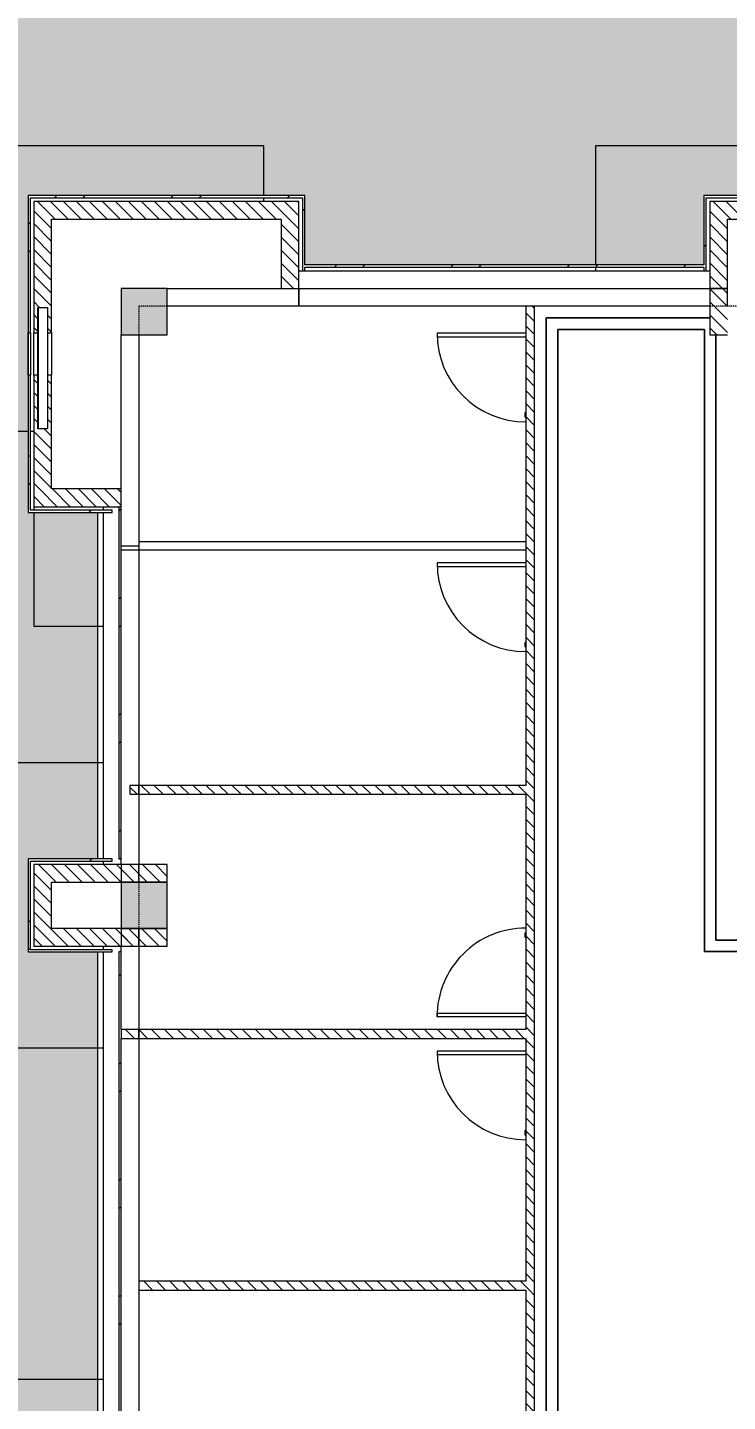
# Model space of a CAD drawing. Header units: millimetres. Extents: x -106145 to 154907, y -84585 to 152038.
# Drawn here: x 24177 to 33249, y 75300 to 93120 of the extents above; entities that cross this region are included whole.
import ezdxf

# ---------------------------------------------------------------- set-up
doc = ezdxf.new("R2010")
doc.units = ezdxf.units.MM
doc.linetypes.add('Cut Out Line _2_', pattern=[2, 1, -1])
for name, color, linetype, lineweight in [('A-ANNO-DIMS', 7, 'Continuous', 9), ('A-ANNO-DIMS-300', 7, 'Continuous', 9), ('A-DETL-MBND', 7, 'Continuous', 5), ('A-DOOR', 7, 'Continuous', 5), ('A-FLOR', 7, 'Continuous', 5), ('A-FLOR-PATT', 7, 'Continuous', 5), ('A-GLAZ', 7, 'Continuous', 5), ('A-WALL', 7, 'Continuous', 5), ('A-WALL-PATT', 7, 'Continuous', 5), ('S-COLS', 7, 'Continuous', 5)]:
    doc.layers.add(name, color=color, linetype=linetype, lineweight=lineweight)
doc.layers.add('A-DETL', color=7, linetype='Continuous', lineweight=5, true_color=0x00a600)
doc.styles.add('RomanS', font='romans__.ttf', dxfattribs={"width": 0.8, "height": 1200})
doc.dimstyles.new('Diagonal_-_4_mm_RomanS', dxfattribs={"dimscale": 304.8, "dimtxt": 1219.023462, "dimasz": 1.476378, "dimexe": 0.984252, "dimexo": 0.0625, "dimgap": 0.19685, "dimtad": 1, "dimdec": 0, "dimzin": 0, "dimdsep": 46, "dimtxsty": 'RomanS', "dimblk1": 'OBLIQUE', "dimblk2": 'OBLIQUE', "dimsah": 1, "dimcen": 0.09, "dimdle": 2.362205, "dimazin": 0, "dimtfac": 1, "dimtdec": 4, "dimtix": 1, "dimtmove": 0, "dimatfit": 3, "dimfxl": 2.362205, "dimfxlon": 1, "dimtvp": 1, "dimtolj": 1, "dimtzin": 0, "dimarcsym": 2})
pattern_1 = [(315, (0, 0), (84.18955, 84.18955), [])]
pattern_2 = [(45, (0, 0), (-754.342, 754.342), []), (45, (0, 1143), (-754.342, 754.342), [])]

# ---------------------------------------------------------------- blocks, each defined once
blk = doc.blocks.new('M_Door-Passage-Small Slit Vision Panel_Type B - 1_25_Type B-13938695-Site Plan -MAIN')
at = {"layer": 'A-DOOR', "color": 254, "lineweight": 9, "true_color": 0xdddddd}
for p, q in [((575, 1213.85), (530, 1213.85)), ((530, 1213.85), (530, 63.85)), ((575, 63.85), (575, 1213.85))]:
    blk.add_line(p, q, dxfattribs=at)
at = {"layer": 'A-DOOR', "color": 254, "true_color": 0xdddddd}
for p, q in [((-514.125, 71.85), (-514.125, 63.85)), ((-514.125, 71.85), (-454.125, 71.85)), ((-454.125, 63.85), (-454.125, 71.85))]:
    blk.add_line(p, q, dxfattribs=at)
blk.add_arc((575, 63.85), 1150, 90, 180, dxfattribs=at)
blk = doc.blocks.new('M_Door-Passage-Small Slit Vision Panel_Type B - 1_25_Type B-13938696-Site Plan -MAIN')
at = {"layer": 'A-DOOR', "color": 254, "true_color": 0xdddddd}
for p, q in [((-514.125, -63.85), (-514.125, -71.85)), ((-454.125, -71.85), (-514.125, -71.85)), ((-454.125, -71.85), (-454.125, -63.85))]:
    blk.add_line(p, q, dxfattribs=at)
at = {"layer": 'A-DOOR', "color": 254, "lineweight": 9, "true_color": 0xdddddd}
for p, q in [((530, -1213.85), (530, -63.85)), ((575, -63.85), (575, -1213.85)), ((575, -1213.85), (530, -1213.85))]:
    blk.add_line(p, q, dxfattribs=at)
at = {"layer": 'A-DOOR', "color": 254, "true_color": 0xdddddd}
blk.add_arc((575, -63.85), 1150, 180, 270, dxfattribs=at)
blk = doc.blocks.new('Louver_window_family_object_4856 - Louver_window_550 _ 9925-11737570-Site Plan -MAIN')
at = {"layer": 'A-GLAZ', "color": 253, "true_color": 0xaaaaaa}
for p, q in [((-605, -60), (-605, 63)), ((-605, 63), (970, 63)), ((970, 63), (970, -60)), ((-605, -63), (-605, -60)), ((-605, -60), (970, -60)), ((970, -63), (-605, -63)), ((970, -60), (970, -63))]:
    blk.add_line(p, q, dxfattribs=at)
blk = doc.blocks.new('2022_11_09_AB BLOCKFACADE WITH CONTINOUS WINDOW_rvt-1-Site Plan -MAIN')
at = {"layer": 'A-WALL-PATT', "true_color": 0xd4d4d4}
h = blk.add_hatch(dxfattribs=at)
h.set_pattern_fill('FP_20', color=254, style=0, pattern_type=2)
h.set_pattern_definition(pattern_2)
h.paths.add_polyline_path([(27769, 90910), (27769, 90940), (24184, 90940), (24184, 90910), (27739, 90910)], flags=0)
h = blk.add_hatch(dxfattribs=at)
h.set_pattern_fill('FP_20', color=254, style=0, pattern_type=2)
h.set_pattern_definition(pattern_2)
h.paths.add_polyline_path([(24214, 86830), (24214, 88610), (24184, 88610), (24184, 86830)], flags=0)
h.paths.add_polyline_path([(24184, 89160), (24214, 89160), (24214, 90910), (24184, 90910), (24184, 89346)], flags=0)
h = blk.add_hatch(dxfattribs=at)
h.set_pattern_fill('FP_20', color=254, style=0, pattern_type=2)
h.set_pattern_definition(pattern_2)
h.paths.add_polyline_path([(27769, 89965), (27769, 90910), (27739, 90910), (27739, 89965)], flags=0)
h = blk.add_hatch(dxfattribs=at)
h.set_pattern_fill('FP_20', color=254, style=0, pattern_type=2)
h.set_pattern_definition(pattern_2)
h.paths.add_polyline_path([(32944, 89965), (32974, 89965), (32974, 90940), (32944, 90940), (32944, 90010)], flags=0)
h = blk.add_hatch(dxfattribs=at)
h.set_pattern_fill('FP_20', color=254, style=0, pattern_type=2)
h.set_pattern_definition(pattern_2)
h.paths.add_polyline_path([(34154, 90910), (34154, 90940), (32974, 90940), (32974, 90910), (34124, 90910)], flags=0)
at = {"layer": 'A-WALL-PATT', "true_color": 0xeaeaea}
h = blk.add_hatch(dxfattribs=at)
h.set_pattern_fill('FP_19', color=254, style=0, pattern_type=2)
h.set_pattern_definition(pattern_1)
h.paths.add_polyline_path([(27464, 90635), (27694, 90635), (27694, 90865), (24259, 90865), (24259, 90635), (26062, 90635)], flags=0)
h = blk.add_hatch(dxfattribs=at)
h.set_pattern_fill('FP_19', color=254, style=0, pattern_type=2)
h.set_pattern_definition(pattern_1)
h.paths.add_polyline_path([(34079, 90635), (34079, 90865), (33019, 90865), (33019, 90635), (33849, 90635)], flags=0)
h = blk.add_hatch(dxfattribs=at)
h.set_pattern_fill('FP_19', color=254, style=0, pattern_type=2)
h.set_pattern_definition(pattern_1)
h.paths.add_polyline_path([(24489, 87135), (24487, 88610), (24437, 88610), (24437, 87915), (24311, 87915), (24311, 88610), (24259, 88610), (24259, 87135)], flags=0)
h.paths.add_polyline_path([(24290, 89160), (24311, 89160), (24314, 89490), (24437, 89490), (24437, 89160), (24489, 89160), (24489, 90635), (24259, 90635), (24259, 89160)], flags=0)
h = blk.add_hatch(dxfattribs=at)
h.set_pattern_fill('FP_19', color=254, style=0, pattern_type=2)
h.set_pattern_definition(pattern_1)
h.paths.add_polyline_path([(27694, 89735), (27694, 90635), (27464, 90635), (27464, 89735)], flags=0)
h = blk.add_hatch(dxfattribs=at)
h.set_pattern_fill('FP_19', color=254, style=0, pattern_type=2)
h.set_pattern_definition(pattern_1)
h.paths.add_polyline_path([(33019, 89735), (33249, 89735), (33249, 90635), (33019, 90635)], flags=0)
at = {"layer": 'A-WALL-PATT', "true_color": 0xd4d4d4}
h = blk.add_hatch(dxfattribs=at)
h.set_pattern_fill('FP_20', color=254, style=0, pattern_type=2)
h.set_pattern_definition(pattern_2)
h.paths.add_polyline_path([(32363, 90010), (32944, 90010), (32944, 90040), (27769, 90040), (27769, 90010), (28162, 90010)], flags=0)
at = {"layer": 'A-WALL-PATT', "true_color": 0xeaeaea}
h = blk.add_hatch(dxfattribs=at)
h.set_pattern_fill('FP_19', color=254, style=0, pattern_type=2)
h.set_pattern_definition(pattern_1)
h.paths.add_polyline_path([(33019, 89505), (33249, 89505), (33249, 89735), (33019, 89735)], flags=0)
h = blk.add_hatch(dxfattribs=at)
h.set_pattern_fill('FP_19', color=254, style=0, pattern_type=2)
h.set_pattern_definition(pattern_1)
h.paths.add_polyline_path([(30634, 76745), (30749, 76745), (30749, 89505), (30634, 89505), (30634, 76860)], flags=0)
h = blk.add_hatch(dxfattribs=at)
h.set_pattern_fill('FP_19', color=254, style=0, pattern_type=2)
h.set_pattern_definition(pattern_1)
h.paths.add_polyline_path([(33019, 89135), (33249, 89135), (33249, 89505), (33019, 89505), (33019, 89346)], flags=0)
h = blk.add_hatch(dxfattribs=at)
h.set_pattern_fill('FP_19', color=254, style=0, pattern_type=2)
h.set_pattern_definition(pattern_1)
h.paths.add_polyline_path([(25389, 86905), (25389, 87135), (24259, 87135), (24259, 86905), (25359, 86905)], flags=0)
at = {"layer": 'A-WALL-PATT', "true_color": 0xd4d4d4}
h = blk.add_hatch(dxfattribs=at)
h.set_pattern_fill('FP_20', color=254, style=0, pattern_type=2)
h.set_pattern_definition(pattern_2)
h.paths.add_polyline_path([(24214, 86830), (25274, 86830), (25274, 86860), (24214, 86860)], flags=0)
h = blk.add_hatch(dxfattribs=at)
h.set_pattern_fill('FP_20', color=254, style=0, pattern_type=2)
h.set_pattern_definition(pattern_2)
h.paths.add_polyline_path([(25359, 82340), (25389, 82340), (25389, 86905), (25359, 86905), (25359, 83814)], flags=0)
at = {"layer": 'A-WALL-PATT', "true_color": 0xeaeaea}
h = blk.add_hatch(dxfattribs=at)
h.set_pattern_fill('FP_19', color=254, style=0, pattern_type=2)
h.set_pattern_definition(pattern_1)
h.paths.add_polyline_path([(25504, 83175), (25619, 83175), (25619, 83290), (25504, 83290)], flags=0)
h = blk.add_hatch(dxfattribs=at)
h.set_pattern_fill('FP_19', color=254, style=0, pattern_type=2)
h.set_pattern_definition(pattern_1)
h.paths.add_polyline_path([(30634, 83175), (30634, 83290), (25619, 83290), (25619, 83175), (28162, 83175)], flags=0)
at = {"layer": 'A-WALL-PATT', "true_color": 0xd4d4d4}
h = blk.add_hatch(dxfattribs=at)
h.set_pattern_fill('FP_20', color=254, style=0, pattern_type=2)
h.set_pattern_definition(pattern_2)
h.paths.add_polyline_path([(24184, 81130), (24214, 81130), (24214, 82340), (24184, 82340), (24184, 81970)], flags=0)
h = blk.add_hatch(dxfattribs=at)
h.set_pattern_fill('FP_20', color=254, style=0, pattern_type=2)
h.set_pattern_definition(pattern_2)
h.paths.add_polyline_path([(24214, 82310), (25274, 82310), (25274, 82340), (24214, 82340)], flags=0)
at = {"layer": 'A-WALL-PATT', "true_color": 0xeaeaea}
h = blk.add_hatch(dxfattribs=at)
h.set_pattern_fill('FP_19', color=254, style=0, pattern_type=2)
h.set_pattern_definition(pattern_1)
h.paths.add_polyline_path([(24259, 81205), (24489, 81205), (24489, 82265), (24259, 82265), (24259, 81970)], flags=0)
h = blk.add_hatch(dxfattribs=at)
h.set_pattern_fill('FP_19', color=254, style=0, pattern_type=2)
h.set_pattern_definition(pattern_1)
h.paths.add_polyline_path([(24489, 82035), (25274, 82035), (25274, 82265), (24489, 82265)], flags=0)
h = blk.add_hatch(dxfattribs=at)
h.set_pattern_fill('FP_19', color=254, style=0, pattern_type=2)
h.set_pattern_definition(pattern_1)
h.paths.add_polyline_path([(25619, 82035), (25989, 82035), (25989, 82265), (25274, 82265), (25274, 82035)], flags=0)
h = blk.add_hatch(dxfattribs=at)
h.set_pattern_fill('FP_19', color=254, style=0, pattern_type=2)
h.set_pattern_definition(pattern_1)
h.paths.add_polyline_path([(25389, 82035), (25619, 82035), (25619, 82265), (25389, 82265)], flags=0)
h = blk.add_hatch(dxfattribs=at)
h.set_pattern_fill('FP_19', color=254, style=0, pattern_type=2)
h.set_pattern_definition(pattern_1)
h.paths.add_polyline_path([(25619, 81205), (25619, 81435), (24489, 81435), (24489, 81205)], flags=0)
h = blk.add_hatch(dxfattribs=at)
h.set_pattern_fill('FP_19', color=254, style=0, pattern_type=2)
h.set_pattern_definition(pattern_1)
h.paths.add_polyline_path([(25389, 81205), (25619, 81205), (25619, 81435), (25389, 81435)], flags=0)
h = blk.add_hatch(dxfattribs=at)
h.set_pattern_fill('FP_19', color=254, style=0, pattern_type=2)
h.set_pattern_definition(pattern_1)
h.paths.add_polyline_path([(25619, 81205), (25989, 81205), (25989, 81435), (25619, 81435), (25619, 81205)], flags=0)
at = {"layer": 'A-WALL-PATT', "true_color": 0xd4d4d4}
h = blk.add_hatch(dxfattribs=at)
h.set_pattern_fill('FP_20', color=254, style=0, pattern_type=2)
h.set_pattern_definition(pattern_2)
h.paths.add_polyline_path([(25389, 72010), (25389, 81130), (25359, 81130), (25359, 72010)], flags=0)
at = {"layer": 'A-WALL-PATT', "true_color": 0xeaeaea}
h = blk.add_hatch(dxfattribs=at)
h.set_pattern_fill('FP_19', color=254, style=0, pattern_type=2)
h.set_pattern_definition(pattern_1)
h.paths.add_polyline_path([(25389, 80010), (25619, 80010), (25619, 80125), (25389, 80125)], flags=0)
h = blk.add_hatch(dxfattribs=at)
h.set_pattern_fill('FP_19', color=254, style=0, pattern_type=2)
h.set_pattern_definition(pattern_1)
h.paths.add_polyline_path([(30263, 80010), (30634, 80010), (30634, 80125), (25619, 80125), (25619, 80010), (28162, 80010)], flags=0)
h = blk.add_hatch(dxfattribs=at)
h.set_pattern_fill('FP_19', color=254, style=0, pattern_type=2)
h.set_pattern_definition(pattern_1)
h.paths.add_polyline_path([(28162, 76745), (30634, 76745), (30634, 76860), (25619, 76860), (25619, 76745)], flags=0)
h = blk.add_hatch(dxfattribs=at)
h.set_pattern_fill('FP_19', color=254, style=0, pattern_type=2)
h.set_pattern_definition(pattern_1)
h.paths.add_polyline_path([(30634, 73695), (30749, 73695), (30749, 76745), (30634, 76745), (30634, 74595)], flags=0)
at = {"layer": 'S-COLS', "true_color": 0xeaeaea}
for points in [[(25619, 89135), (25619, 89505), (25989, 89505), (25989, 89735), (25389, 89735), (25389, 89135)], [(25619, 89135), (25989, 89135), (25989, 89505), (25619, 89505), (25619, 89346)], [(25389, 81435), (25619, 81435), (25619, 82035), (25389, 82035), (25389, 81970)], [(25989, 81435), (25989, 82035), (25619, 82035), (25619, 81435)]]:
    blk.add_hatch(color=254, dxfattribs=at).paths.add_polyline_path(points, flags=0)
at = {"layer": 'A-DETL-MBND', "color": 9, "true_color": 0xc0cda1}
for p, q in [((27239, 91585), (23539, 91585)), ((27239, 90940), (27239, 91585)), ((35218, 91585), (31539, 91585)), ((31539, 91585), (31539, 90040)), ((23539, 87885), (24184, 87885)), ((25084, 83585), (23539, 83585)), ((23539, 79885), (25084, 79885)), ((25084, 75585), (23539, 75585))]:
    blk.add_line(p, q, dxfattribs=at)
at = {"layer": 'A-DETL-MBND', "color": 253, "true_color": 0xaaaaaa}
for p, q in [((27239, 90865), (27239, 90910)), ((31539, 90010), (31539, 89965)), ((24214, 87885), (24259, 87885)), ((25159, 83585), (25084, 83585)), ((25084, 79885), (25159, 79885)), ((25159, 75585), (25084, 75585))]:
    blk.add_line(p, q, dxfattribs=at)
at = {"layer": 'A-FLOR', "color": 254, "true_color": 0xdddddd}
for p, q in [((33019, 89355), (30899, 89355)), ((30899, 89355), (30899, 65885)), ((30899, 65885), (30899, 89355)), ((30899, 89355), (33019, 89355)), ((31049, 66035), (31049, 89205)), ((31049, 89205), (32949, 89205)), ((32949, 89205), (31049, 89205)), ((31049, 89205), (31049, 66035)), ((32949, 89205), (32949, 81135)), ((32949, 81135), (32949, 89205)), ((33099, 81285), (33099, 89135)), ((33099, 89135), (33099, 81285)), ((51809, 81285), (33099, 81285)), ((33099, 81285), (51809, 81285)), ((32949, 81135), (51659, 81135)), ((51659, 81135), (32949, 81135))]:
    blk.add_line(p, q, dxfattribs=at)
at = {"layer": 'A-FLOR', "color": 253, "true_color": 0xaaaaaa}
for p, q in [((24259, 86905), (24259, 86860)), ((25159, 86905), (25159, 86860)), ((25159, 86830), (25159, 82340)), ((25084, 85355), (25159, 85355)), ((25159, 82310), (25159, 82265)), ((25159, 81205), (25159, 81160)), ((25159, 81130), (25159, 72040))]:
    blk.add_line(p, q, dxfattribs=at)
at = {"layer": 'A-FLOR', "color": 9, "true_color": 0xc0cda1}
for p, q in [((24259, 86830), (24259, 85355)), ((24259, 85355), (25084, 85355))]:
    blk.add_line(p, q, dxfattribs=at)
at = {"layer": 'A-WALL', "color": 253, "lineweight": 18, "true_color": 0xaaaaaa}
for p, q in [((27769, 90940), (24184, 90940)), ((24184, 90940), (24184, 90910)), ((24184, 90910), (24184, 89160)), ((24214, 90910), (27739, 90910)), ((24214, 89160), (24214, 90910)), ((27739, 90910), (27739, 89965)), ((27769, 90910), (27769, 90940)), ((27769, 90040), (27769, 90910)), ((32944, 90940), (32944, 90040)), ((32974, 90940), (32944, 90940)), ((34154, 90940), (32974, 90940)), ((32974, 90910), (34124, 90910)), ((32974, 89965), (32974, 90910)), ((27694, 90865), (24259, 90865)), ((24259, 90865), (24259, 90635)), ((27694, 90635), (27694, 90865)), ((34079, 90865), (33019, 90865)), ((33019, 90865), (33019, 90635)), ((24259, 90635), (24259, 89160)), ((24489, 89160), (24489, 90635)), ((24489, 90635), (27464, 90635)), ((27464, 90635), (27464, 89735)), ((27694, 89735), (27694, 90635)), ((33019, 90635), (33019, 89735)), ((33249, 89735), (33249, 90635)), ((33249, 90635), (33849, 90635)), ((32944, 90040), (27769, 90040)), ((27769, 89965), (27769, 90010)), ((27769, 90010), (32944, 90010)), ((32944, 90010), (32944, 89965)), ((27739, 89965), (27769, 89965)), ((32944, 89965), (32974, 89965)), ((27464, 89735), (27694, 89735)), ((33019, 89735), (33249, 89735)), ((33249, 89735), (33019, 89735)), ((33019, 89735), (33019, 89505)), ((33249, 89505), (33249, 89735)), ((24184, 89160), (24214, 89160)), ((24259, 89160), (24311, 89160)), ((24437, 89160), (24489, 89160)), ((24184, 88610), (24184, 86830)), ((24214, 88610), (24184, 88610)), ((24214, 86860), (24214, 88610)), ((24311, 88610), (24259, 88610)), ((24259, 88610), (24259, 87135)), ((24489, 88610), (24437, 88610)), ((24489, 87135), (24489, 88610)), ((24259, 87135), (24259, 86905)), ((25389, 87135), (24489, 87135)), ((25389, 86905), (25389, 87135)), ((24184, 86830), (24214, 86830)), ((25274, 86860), (24214, 86860)), ((24214, 86830), (25274, 86830)), ((24259, 86905), (25359, 86905)), ((25274, 86830), (25274, 86860)), ((25359, 86905), (25359, 82340)), ((25389, 82340), (25389, 86905)), ((25619, 83290), (25504, 83290)), ((25504, 83290), (25504, 83175)), ((25504, 83175), (25619, 83175)), ((24184, 82340), (24184, 81130)), ((24214, 82340), (24184, 82340)), ((25274, 82340), (24214, 82340)), ((25274, 82310), (25274, 82340)), ((25359, 82340), (25389, 82340)), ((24214, 81160), (24214, 82310)), ((24214, 82310), (25274, 82310)), ((24259, 82265), (24259, 81205)), ((24489, 82265), (24259, 82265)), ((25274, 82265), (24489, 82265)), ((25619, 82265), (25274, 82265)), ((25619, 82265), (25389, 82265)), ((25389, 82265), (25389, 82035)), ((24489, 82035), (25274, 82035)), ((24489, 81435), (24489, 82035)), ((25274, 82035), (25619, 82035)), ((25389, 82035), (25619, 82035)), ((25619, 81435), (24489, 81435)), ((25619, 81435), (25389, 81435)), ((25389, 81435), (25389, 81205)), ((24184, 81130), (24214, 81130)), ((25274, 81160), (24214, 81160)), ((24214, 81130), (25274, 81130)), ((24259, 81205), (24489, 81205)), ((24489, 81205), (25619, 81205)), ((25274, 81130), (25274, 81160)), ((25359, 81130), (25359, 72010)), ((25389, 81130), (25359, 81130)), ((25389, 81205), (25619, 81205)), ((25389, 80125), (25389, 81130)), ((25619, 80125), (25389, 80125)), ((25389, 80010), (25619, 80010)), ((25389, 72010), (25389, 80010))]:
    blk.add_line(p, q, dxfattribs=at)
at = {"layer": 'A-WALL', "color": 253, "true_color": 0xaaaaaa}
for p, q in [((27694, 89965), (27739, 89965)), ((27769, 89965), (32944, 89965)), ((32974, 89965), (33019, 89965)), ((25989, 89735), (27464, 89735)), ((27694, 89735), (27694, 89505)), ((27694, 89735), (33019, 89735)), ((27694, 89505), (27694, 89735)), ((24184, 88610), (24184, 89160)), ((24214, 89160), (24214, 88610)), ((24259, 88610), (24259, 89160)), ((24489, 89160), (24489, 88610)), ((25389, 87135), (25389, 89135)), ((25389, 89135), (25619, 89135)), ((25389, 86905), (25359, 86905)), ((25389, 86398), (25619, 86398)), ((25389, 86345), (25619, 86345)), ((25389, 82265), (25389, 82340)), ((25389, 81130), (25389, 81205)), ((25389, 80125), (25389, 80010))]:
    blk.add_line(p, q, dxfattribs=at)
at = {"layer": 'A-WALL', "color": 254, "true_color": 0xdddddd}
for p, q in [((27694, 89505), (25989, 89505)), ((30634, 89505), (27694, 89505)), ((33019, 89505), (30749, 89505)), ((25619, 89135), (25619, 86398)), ((25619, 86455), (30634, 86455)), ((25619, 86455), (25619, 86345)), ((25619, 86345), (25619, 83290)), ((30634, 86340), (25619, 86340)), ((25619, 83175), (25619, 82265)), ((25619, 81205), (25619, 80125)), ((25619, 80010), (25619, 76860)), ((25619, 76745), (25619, 74035))]:
    blk.add_line(p, q, dxfattribs=at)
at = {"layer": 'A-WALL', "color": 254, "lineweight": 18, "true_color": 0xdddddd}
for p, q in [((30634, 89505), (30634, 83290)), ((30749, 89505), (30634, 89505)), ((30749, 76745), (30749, 89505)), ((33019, 89505), (33019, 89135)), ((33019, 89135), (33249, 89135)), ((30634, 83290), (25619, 83290)), ((25619, 83290), (25619, 83175)), ((25619, 83175), (25619, 83290)), ((25619, 83175), (30634, 83175)), ((30634, 83175), (30634, 80125)), ((25619, 82035), (25619, 82265)), ((25989, 82265), (25619, 82265)), ((25989, 82035), (25989, 82265)), ((25619, 82035), (25989, 82035)), ((25619, 81205), (25619, 81435)), ((25619, 81205), (25619, 81435)), ((25989, 81435), (25619, 81435)), ((25619, 81435), (25619, 81205)), ((25989, 81205), (25989, 81435)), ((25619, 81205), (25989, 81205)), ((30634, 80125), (25619, 80125)), ((25619, 80125), (25619, 80010)), ((25619, 80010), (25619, 80125)), ((25619, 80010), (30634, 80010)), ((30634, 80010), (30634, 76860)), ((30634, 76860), (25619, 76860)), ((25619, 76860), (25619, 76745)), ((25619, 76745), (30634, 76745)), ((30634, 76745), (30634, 73695)), ((30749, 73695), (30749, 76745))]:
    blk.add_line(p, q, dxfattribs=at)
at = {"layer": 'S-COLS', "color": 253, "true_color": 0xaaaaaa}
for p, q in [((25989, 89735), (25389, 89735)), ((25389, 89735), (25389, 89135)), ((25989, 89505), (25989, 89735)), ((25389, 89135), (25619, 89135)), ((25619, 82035), (25389, 82035)), ((25389, 82035), (25389, 81435)), ((25389, 81435), (25619, 81435))]:
    blk.add_line(p, q, dxfattribs=at)
at = {"layer": 'S-COLS', "color": 254, "true_color": 0xdddddd}
for p, q in [((25989, 89135), (25989, 89505)), ((25619, 89135), (25989, 89135)), ((25989, 82035), (25619, 82035)), ((25989, 81435), (25989, 82035)), ((25619, 81435), (25989, 81435))]:
    blk.add_line(p, q, dxfattribs=at)
at = {"color": 253, "lineweight": 5, "true_color": 0xaaaaaa}
for name, p, rotation in [('Louver_window_family_object_4856 - Louver_window_550 _ 9925-11737570-Site Plan -MAIN', (24374, 88885), 270), ('M_Door-Passage-Small Slit Vision Panel_Type B - 1_25_Type B-13938695-Site Plan -MAIN', (30698, 88580), 89.99999999999955), ('M_Door-Passage-Small Slit Vision Panel_Type B - 1_25_Type B-13938695-Site Plan -MAIN', (30698, 85600), 89.99999999999955), ('M_Door-Passage-Small Slit Vision Panel_Type B - 1_25_Type B-13938696-Site Plan -MAIN', (30698, 80865), 269.9999999999995), ('M_Door-Passage-Small Slit Vision Panel_Type B - 1_25_Type B-13938695-Site Plan -MAIN', (30698, 79270), 89.99999999999955)]:
    blk.add_blockref(name, p, dxfattribs=dict(at, rotation=rotation))
blk = doc.blocks.new('DIMBLOCK32-Site Plan -MAIN')
at = {"layer": 'A-ANNO-DIMS-300', "transparency": 16777216}
for p, q in [((-65455, 47706), (79278, 131267)), ((79014, 130283), (78504, 131167)), ((78654, 130907), (79014, 130283)), ((-64471, 47442), (-64981, 48325)), ((-64831, 48066), (-64471, 47442))]:
    blk.add_line(p, q, dxfattribs=at)
at = {"layer": 'A-ANNO-DIMS-300', "lineweight": 35, "transparency": 16777216}
for p, q in [((78654, 130907), (78737, 131214)), ((78654, 130907), (78572, 130600)), ((-64831, 48066), (-64749, 48373)), ((-64831, 48066), (-64914, 47758))]:
    blk.add_line(p, q, dxfattribs=at)
at = {"layer": 'A-ANNO-DIMS-300', "color": 0, "transparency": 16777216, "insert": (3725, 89578), "char_height": 1200, "width": 6511.94, "attachment_point": 1, "rotation": 30, "line_spacing_factor": 0.983083, "style": 'RomanS'}
blk.add_mtext('165683', dxfattribs=at)
blk = doc.blocks.new('_Oblique')
at = {"color": 0, "linetype": 'ByBlock', "lineweight": -2}
blk.add_line((-0.5, -0.5), (0.5, 0.5), dxfattribs=at)

msp = doc.modelspace()

# ---------------------------------------------------------------- block references
at = {"lineweight": 5}
msp.add_blockref('2022_11_09_AB BLOCKFACADE WITH CONTINOUS WINDOW_rvt-1-Site Plan -MAIN', (0, 0), dxfattribs=at)

# ---------------------------------------------------------------- next in the draw order: hatches: boundary and pattern name
at = {"layer": 'A-FLOR-PATT', "true_color": 0x808080}
h = msp.add_hatch(dxfattribs=at)
h.set_pattern_fill('FP_5', color=8, style=0, pattern_type=2)
h.set_pattern_definition([(0, (0, 0), (1219.2, 304.8), [100.584, -813.816, 100.584, -813.816, -4876.8]), (0, (0, 0), (1219.2, 304.8), [-1828.8, 100.584, -1728.216, 100.584, -813.816, -2133.6]), (0, (0, 0), (1219.2, 304.8), [-4572, 100.584, -509.016, 100.584, -1423.416]), (120, (457.2, 152.4), (-873.56454, 903.4582), [100.584, -813.816, 100.584, -813.816, -4876.8]), (120, (457.2, 152.4), (-873.56454, 903.4582), [-1828.8, 100.584, -1728.216, 100.584, -813.816, -2133.6]), (120, (457.2, 152.4), (-873.56454, 903.4582), [-4572, 100.584, -509.016, 100.584, -1423.416]), (240, (609.6, 762), (-345.63546, -1208.2582), [100.584, -813.816, 100.584, -813.816, -4876.8]), (240, (609.6, 762), (-345.63546, -1208.2582), [-1828.8, 100.584, -1728.216, 100.584, -813.816, -2133.6]), (240, (609.6, 762), (-345.63546, -1208.2582), [-4572, 100.584, -509.016, 100.584, -1423.416])])
h.paths.add_polyline_path([(24183.75, 86830), (24183.74, 86830), (23961.54, 86632.65)], flags=0)
h.paths.add_polyline_path([(13688.07, 53330), (14358.73, 53330), (14361.51, 81970.46), (14364.69, 82051.43), (14382.5, 82201.92), (14412.07, 82350.55), (14453.2, 82496.41), (14509.77, 82647.52), (14569.1, 82776.2), (14667.02, 82944.16), (14740.7, 83051.38), (14821.16, 83153.44), (14924.02, 83264.72), (15035.3, 83367.59), (15154.31, 83461.41), (15280.32, 83545.6), (15412.54, 83619.65), (15559.97, 83686.71), (15692.34, 83735.54), (15871.41, 83783.29), (16008.93, 83808.86), (16148.35, 83824.49), (16288.74, 83830), (18348.74, 83830), (18500.17, 83824.05), (18650.66, 83806.24), (18799.29, 83776.68), (18945.14, 83735.54), (19087.32, 83683.09), (19224.94, 83619.65), (19392.9, 83521.72), (19500.12, 83448.04), (19602.17, 83367.59), (19713.46, 83264.72), (19816.32, 83153.44), (19910.14, 83034.43), (20003.28, 82892.44), (20068.38, 82776.2), (20131.83, 82638.58), (20184.28, 82496.41), (20232.02, 82317.33), (20257.59, 82179.81), (20273.22, 82040.39), (20278.74, 81900), (20278.75, 53330), (25083.74, 53330), (25083.74, 57135.05), (21658.74, 57135.05), (21658.74, 62735.05), (25083.74, 62735.05), (25083.74, 65730), (24183.75, 65730), (24183.75, 72040), (25083.74, 72040), (25083.74, 81130), (24183.75, 81130), (24183.75, 82340), (25083.74, 82340), (25083.74, 86830), (24183.75, 86830), (24183.74, 90940), (27768.75, 90940), (27768.75, 90040), (32943.74, 90040), (32943.74, 90940), (34153.74, 90940), (34153.74, 90040), (40783.74, 90040), (40783.74, 90940), (41993.74, 90940), (41993.74, 90040), (47893.75, 90040), (47893.75, 90940.01), (48128.75, 90940.01), (48128.75, 92635), (57188.75, 92635), (57191.32, 110941.22), (57194.78, 111070.03), (57212.85, 111299.42), (57242.92, 111527.72), (57284.9, 111754.18), (57338.67, 111978.16), (57388.75, 112150.76), (57388.75, 113238.12), (-14611.25, 71668.9), (-14611.25, 70801.76), (10593.75, 85440.05), (10593.75, 69340.05), (-13725.75, 69340.05), (-13725.75, 69045.75), (-14611.25, 69045.75), (-14611.25, 68865), (-4520.55, 68865), (-4520.55, 66940.05), (-836.25, 66940.05), (-836.25, 65965.05), (6183.75, 65965.05), (6183.75, 66940.05), (10593.75, 66940.05), (10593.75, 64090.05), (9618.75, 64090.05), (9618.75, 53330), (13459.58, 53330)], flags=0)
h.paths.add_polyline_path([(10518.75, 64120.05), (10563.75, 64120.05), (10563.75, 66910.05), (6213.75, 66910.05), (6213.75, 65965.05), (6258.75, 65965.05), (6258.74, 66865.05), (10518.75, 66865.05), (10518.75, 64165.05), (9618.75, 64165.05), (9618.75, 64120.05), (10288.75, 64120.05)], flags=0)
h.paths.add_polyline_path([(10079.95, 64395.05), (10288.75, 64395.05), (10288.75, 65505), (9388.76, 65505), (9388.76, 64395.05), (9618.75, 64395.05)], flags=0)
h.paths.add_polyline_path([(9388.77, 65735), (10288.75, 65735), (10288.75, 66635.05), (6488.75, 66635.05), (6488.75, 65735.05), (9388.76, 65735)], flags=0)
h.paths.add_polyline_path([(-4820.55, 65735.05), (-1141.25, 65735.05), (-1141.25, 66635.05), (-5191.25, 66635.05), (-5191.25, 65735.05), (-5121.25, 65735.05)], flags=0)
h.paths.add_polyline_path([(-911.25, 65965.05), (-866.25, 65965.05), (-866.25, 66910.05), (-4520.55, 66910.05), (-4520.55, 66865.05), (-911.25, 66865.05), (-911.25, 66635.05)], flags=0)
h.paths.add_polyline_path([(32363.12, 93340), (27982.76, 93340), (27982.76, 95337.81), (53776.48, 110258.48), (53444.66, 110833.21), (54228.5, 111285.76), (54559.94, 110711.69), (55182.76, 111071.96), (55182.76, 93340), (35547.84, 93340)], flags=0)
h.paths.add_polyline_path([(52737.25, 109658.48), (52405.43, 110233.21), (53189.27, 110685.76), (53520.71, 110111.69), (53367.05, 110022.8)], flags=0)

# ---------------------------------------------------------------- next in the draw order: linework, layer by layer
at = {"layer": 'A-DETL', "color": 8, "linetype": 'Cut Out Line _2_', "true_color": 0x808080}
for p, q in [((57388.75, 89505), (25618.75, 89505)), ((25618.75, 89505), (25618.75, 53270))]:
    msp.add_line(p, q, dxfattribs=at)
at = {"layer": 'A-FLOR', "color": 65, "true_color": 0x8d9d65}
for p, q in [((27768.75, 90940), (24183.74, 90940)), ((24183.74, 90940), (24183.75, 86830)), ((34153.74, 90940), (32943.74, 90940)), ((32943.74, 90040), (27768.75, 90040)), ((24183.75, 86830), (25083.74, 86830)), ((25083.74, 82340), (24183.75, 82340)), ((24183.75, 82340), (24183.75, 81130)), ((24183.75, 81130), (25083.74, 81130))]:
    msp.add_line(p, q, dxfattribs=at)
at = {"layer": 'A-FLOR', "color": 67, "true_color": 0x6d7a4e}
for p, q in [((25083.74, 86830), (25083.74, 82340)), ((25083.74, 81130), (25083.74, 72040))]:
    msp.add_line(p, q, dxfattribs=at)

# ---------------------------------------------------------------- next in the draw order: dimensions: what is measured, and where the dimension line sits
at = {"layer": 'A-ANNO-DIMS'}
dim = msp.add_linear_dim(base=(78654.26, 130907.03), p1=(-64471.28, 47442.07), p2=(79014.26, 130283.49), angle=30, dimstyle='Diagonal_-_4_mm_RomanS', override={"dimpost": '<>', "dimfxl": 165682.835536}, dxfattribs=at)
dim.commit()
dim.dimension.update_dxf_attribs({"geometry": 'DIMBLOCK32-Site Plan -MAIN', "text_midpoint": (6578.73, 90062.68)})

doc.saveas('drawing.dxf')
